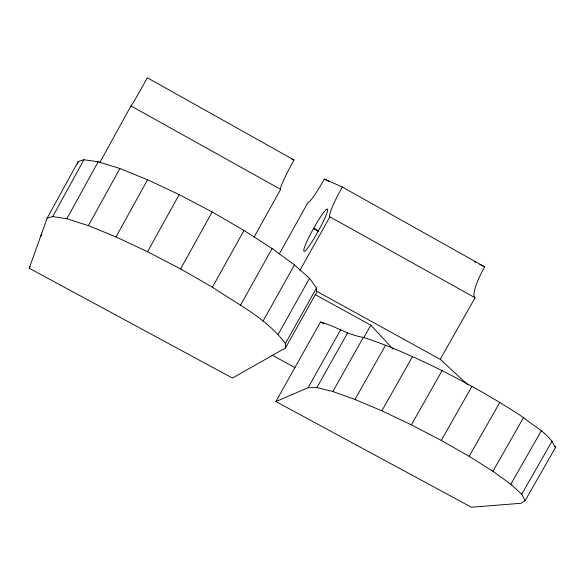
<?xml version="1.0" encoding="UTF-8"?>
<svg xmlns="http://www.w3.org/2000/svg" width="585" height="585" viewBox="0 0 585 585"><rect width="100%" height="100%" fill="white"/><g stroke="black" fill="none" stroke-linecap="round" stroke-linejoin="round"><path stroke-width="0.88" d="M316.514 287.974L316.448 292.646L285.458 347.973L232.442 378.071L29.25 268.244L47.18 218.073L78.288 161.445L83.933 159.763L98.2 161.731L119.903 168.524L147.581 179.749L179.171 194.615L212.187 211.982L243.996 230.446L272.113 248.545L294.445 264.888L309.516 278.321L316.514 287.974L285.407 343.512L285.458 347.973M77.344 164.019L78.288 161.445M313.458 228.603L310.62 233.861A24.204 2.742 -60.9 0 0 303.769 250.014L303.907 251.265L304.792 251.089A24.204 2.742 -60.9 0 0 314.679 237.452L320.88 226.358A24.204 2.742 -60.9 0 0 327.688 210.132L327.498 209.064L326.488 209.371A24.204 2.742 -60.9 0 0 316.639 223.082L313.458 228.603L318.247 231.258M40.614 236.442L41.923 234.066M47.18 218.073L52.708 216.574L83.933 159.763M29.25 268.244L30.128 266.65M52.708 216.574L66.836 218.746L98.2 161.731M99.874 162.447L130.974 105.929A32.95 0.753 -61.2 0 0 147.318 77.761L294.021 159.976A32.563 2.676 -60.8 0 0 280.646 189.372L254.102 237.035M66.836 218.746L88.415 225.656L119.903 168.524M88.415 225.656L116.013 236.918L147.581 179.749M116.013 236.918L147.552 251.733L179.171 194.615M147.552 251.733L180.568 268.954L212.187 211.982M285.407 343.512C266.826 318.54 237.722 304.258 212.413 287.198L243.996 230.446M240.603 305.026L272.113 248.545M279.345 253.817L308.12 202.264A27.978 2.815 -60.8 0 0 324.368 179.025L342.291 187.024L484.68 266.826A32.058 7.013 -60.3 0 0 475.071 297.765L440.242 359.322L467.686 384.689M263.053 321.063L294.445 264.888M299.82 270.577L329.881 216.823A32.431 3.788 -60.7 0 1 342.291 187.024M278.255 334.167L309.516 278.321M275.864 401.544L320.478 322.006C335.242 326.035 348.112 335.059 363.343 337.333C390.502 346.13 416.469 358.093 442.077 370.619C470.018 384.857 497.447 400.14 523.524 417.595C534.12 426.597 548.73 433.149 554.697 446.37L555.75 447.057L525.096 500.687L520.95 503.268L471.415 507.239L275.864 401.544L308.105 387.701L316.894 387.555L332.85 391.526L355.015 399.453L381.859 410.838L411.372 424.849L441.251 440.425L469.155 456.315L492.928 471.298L510.837 484.234L521.74 494.237L525.096 500.687M308.105 387.701L340.762 329.574M316.894 387.555L347.673 332.806M332.85 391.526L363.343 337.333M363.716 337.859L370.839 325.209L315.169 294.548M355.015 399.453L385.603 345.172M381.859 410.838L412.52 356.543M411.372 424.849L442.077 370.619M441.251 440.425L471.963 386.312M469.155 456.315L499.824 402.392M492.928 471.298L523.524 417.595M510.837 484.234L541.344 430.787M521.74 494.237L552.13 441.046M554.602 446.706L555.75 447.057M291.601 159.003L294.021 159.976M474.121 261.561L475.744 262.373M479.81 264.398L484.68 266.826M271.93 355.058L295.008 367.614M320.478 322.006L323.68 323.761M316.507 291.147L440.242 359.322M130.974 105.929L280.646 189.372M329.881 216.823L475.071 297.765M313.662 228.238L318.452 230.892M324.368 179.025L329.136 181.694M180.568 268.954L212.413 287.198M370.839 325.209L393.149 349.172"/></g></svg>
